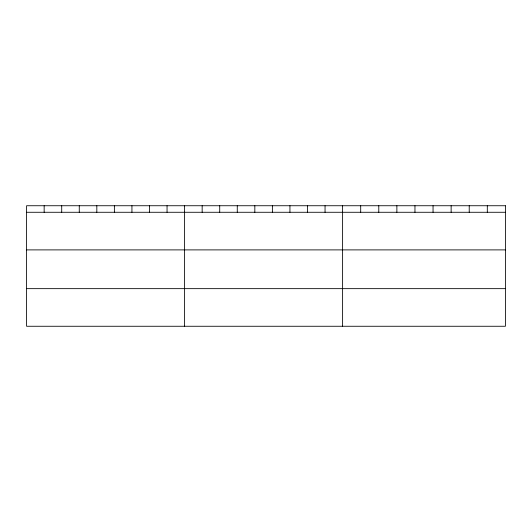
<?xml version="1.0" encoding="UTF-8"?>
<svg xmlns="http://www.w3.org/2000/svg" width="532" height="532" viewBox="0 0 532 532"><rect width="100%" height="100%" fill="white"/><g stroke="black" fill="none" stroke-linecap="round" stroke-linejoin="round"><path stroke-width="0.8" d="M26.6 212.275L505.4 212.275M26.6 249.894L505.4 249.894M26.6 288.65L505.4 288.65M487.312 205.738L487.312 212.275M469.224 205.738L469.224 212.275M451.136 205.738L451.136 212.275M433.048 205.738L433.048 212.275M414.96 205.738L414.96 212.275M396.872 205.738L396.872 212.275M378.784 205.738L378.784 212.275M360.696 205.738L360.696 212.275M342.608 205.738L342.608 326.262M325.052 205.738L325.052 212.275M307.496 205.738L307.496 212.275M289.94 205.738L289.94 212.275M272.384 205.738L272.384 212.275M254.828 205.738L254.828 212.275M237.272 205.738L237.272 212.275M219.716 205.738L219.716 212.275M202.16 205.738L202.16 212.275M184.604 205.738L184.604 326.262M167.048 205.738L167.048 212.275M149.492 205.738L149.492 212.275M131.936 205.738L131.936 212.275M114.38 205.738L114.38 212.275M96.824 205.738L96.824 212.275M79.268 205.738L79.268 212.275M61.712 205.738L61.712 212.275M44.156 205.738L44.156 212.275M505.4 205.738L26.6 205.738L26.6 326.262L505.4 326.262L505.4 205.738"/></g></svg>
